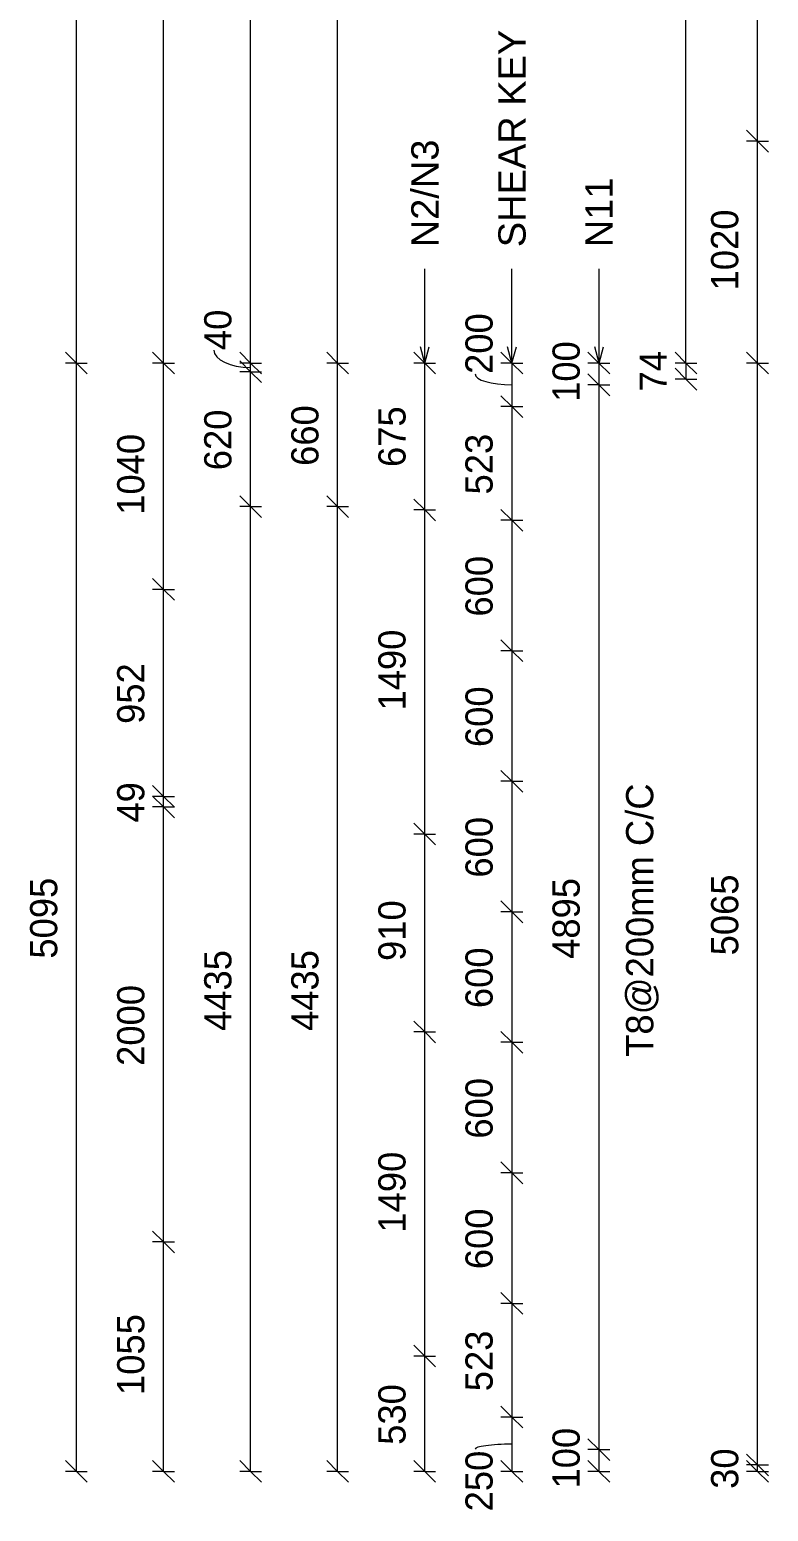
# Model space of a CAD drawing. Header units: millimetres. Extents: x -245 to 16264, y -2906 to 9309.
# Drawn here: x -245 to 3149, y -1579 to 5233 of the extents above; entities that cross this region are included whole.
import ezdxf

# ---------------------------------------------------------------- set-up
doc = ezdxf.new("R2010")
doc.units = ezdxf.units.MM
for name, color, linetype, lineweight in [('A-ANNO-DIMS', 211, 'Continuous', 9), ('A-ANNO-DIMS-50', 211, 'Continuous', 9), ('A-DETL-MBND', 5, 'Continuous', 18), ('G-ANNO-TEXT', 231, 'Continuous', 9)]:
    doc.layers.add(name, color=color, linetype=linetype, lineweight=lineweight)
doc.styles.add('Arial_1', font='arial.ttf', dxfattribs={"height": 125})
doc.styles.add('Nirmala UI Semilight', font='NirmalaS.ttf', dxfattribs={"height": 125})
doc.dimstyles.new('Arrow_Filled_-_2_5_NI_UI', dxfattribs={"dimscale": 304.8, "dimtxt": 130.920493, "dimasz": 0.328084, "dimexe": 0.164042, "dimexo": 0.0625, "dimgap": 0.164042, "dimtad": 1, "dimdec": 4, "dimzin": 0, "dimdsep": 46, "dimtxsty": 'Nirmala UI Semilight', "dimblk1": 'OBLIQUE', "dimblk2": 'OBLIQUE', "dimsah": 1, "dimcen": 0.09, "dimazin": 0, "dimtfac": 1, "dimtdec": 4, "dimtix": 1, "dimtmove": 1, "dimatfit": 3, "dimfxl": 0.164042, "dimfxlon": 1, "dimtvp": 1, "dimtolj": 1, "dimtzin": 0, "dimarcsym": 2})
doc.dimstyles.new('Arrow_Filled_-_2_5_NI_UI_1', dxfattribs={"dimscale": 304.8, "dimtxt": 130.920493, "dimasz": 0.328084, "dimexe": 0.164042, "dimexo": 0.0625, "dimgap": 0.164042, "dimtad": 1, "dimdec": 4, "dimzin": 0, "dimdsep": 46, "dimtxsty": 'Nirmala UI Semilight', "dimblk1": 'OBLIQUE', "dimblk2": 'OBLIQUE', "dimsah": 1, "dimcen": 0.09, "dimazin": 0, "dimtfac": 1, "dimtdec": 4, "dimtix": 1, "dimtmove": 0, "dimatfit": 3, "dimfxl": 0.164042, "dimfxlon": 1, "dimtvp": 1, "dimtolj": 1, "dimtzin": 0, "dimarcsym": 2})

# ---------------------------------------------------------------- blocks, each defined once
blk = doc.blocks.new('DIMBLOCK13-Elevation Front')
at = {"layer": 'A-ANNO-DIMS-50'}
for p, q in [((3098.8, -1365), (3048.8, -1315)), ((3098.8, -1395), (3048.8, -1345)), ((3098.8, -1365), (3048.8, -1365)), ((3098.8, -1395), (3048.8, -1395)), ((3098.8, -1395), (3098.8, -1365)), ((3098.8, -1365), (3148.8, -1415)), ((3098.8, -1365), (3148.8, -1365)), ((3098.8, -1395), (3148.8, -1445)), ((3098.8, -1395), (3148.8, -1395))]:
    blk.add_line(p, q, dxfattribs=at)
at = {"layer": 'A-ANNO-DIMS-50', "color": 0, "insert": (2885.7, -1475.2), "char_height": 125, "width": 228.516, "attachment_point": 1, "rotation": 90, "line_spacing_factor": 1.142579, "style": 'Nirmala UI Semilight'}
blk.add_mtext('30', dxfattribs=at)
blk = doc.blocks.new('_Oblique')
at = {"color": 0, "linetype": 'ByBlock', "lineweight": -2}
blk.add_line((-0.5, -0.5), (0.5, 0.5), dxfattribs=at)
blk = doc.blocks.new('DIMBLOCK14-Elevation Front')
at = {"layer": 'A-ANNO-DIMS-50'}
for p, q in [((3098.8, 3700), (3048.8, 3750)), ((3098.8, 3700), (3048.8, 3700)), ((3098.8, -1365), (3098.8, 3700)), ((3098.8, 3700), (3148.8, 3650)), ((3098.8, 3700), (3148.8, 3700)), ((3098.8, -1365), (3048.8, -1315)), ((3098.8, -1365), (3048.8, -1365)), ((3098.8, -1365), (3148.8, -1415)), ((3098.8, -1365), (3148.8, -1365))]:
    blk.add_line(p, q, dxfattribs=at)
at = {"layer": 'A-ANNO-DIMS-50', "color": 0, "insert": (2885.7, 977.1), "char_height": 125, "width": 457.032, "attachment_point": 1, "rotation": 90, "line_spacing_factor": 1.142579, "style": 'Nirmala UI Semilight'}
blk.add_mtext('5065', dxfattribs=at)
blk = doc.blocks.new('DIMBLOCK15-Elevation Front')
at = {"layer": 'A-ANNO-DIMS-50'}
for p, q in [((3098.8, 4720), (3048.8, 4770)), ((3098.8, 4720), (3048.8, 4720)), ((3098.8, 3700), (3098.8, 4720)), ((3098.8, 4720), (3148.8, 4670)), ((3098.8, 4720), (3148.8, 4720)), ((3098.8, 3700), (3048.8, 3750)), ((3098.8, 3700), (3048.8, 3700)), ((3098.8, 3700), (3148.8, 3650)), ((3098.8, 3700), (3148.8, 3700))]:
    blk.add_line(p, q, dxfattribs=at)
at = {"layer": 'A-ANNO-DIMS-50', "color": 0, "insert": (2885.7, 4033.9), "char_height": 125, "width": 422.754, "attachment_point": 1, "rotation": 90, "line_spacing_factor": 1.142579, "style": 'Nirmala UI Semilight'}
blk.add_mtext('1020', dxfattribs=at)
blk = doc.blocks.new('DIMBLOCK23-Elevation Front')
at = {"layer": 'A-ANNO-DIMS-50'}
for p, q in [((2770.3, 3700), (2720.3, 3750)), ((2770.3, 3700), (2720.3, 3700)), ((2770.3, 3700), (2770.3, 3626)), ((2770.3, 3700), (2820.3, 3650)), ((2770.3, 3700), (2820.3, 3700)), ((2770.3, 3626), (2720.3, 3676)), ((2770.3, 3626), (2720.3, 3626)), ((2770.3, 3626), (2820.3, 3576)), ((2770.3, 3626), (2820.3, 3626))]:
    blk.add_line(p, q, dxfattribs=at)
at = {"layer": 'A-ANNO-DIMS-50', "color": 0, "insert": (2557.2, 3569), "char_height": 125, "width": 225.659, "attachment_point": 1, "rotation": 90, "line_spacing_factor": 1.142579, "style": 'Nirmala UI Semilight'}
blk.add_mtext('74', dxfattribs=at)
blk = doc.blocks.new('DIMBLOCK24-Elevation Front')
at = {"layer": 'A-ANNO-DIMS-50'}
for p, q in [((2370.3, 3700), (2320.3, 3750)), ((2370.3, 3700), (2320.3, 3700)), ((2370.3, 3700), (2370.3, 3600)), ((2370.3, 3700), (2420.3, 3650)), ((2370.3, 3700), (2420.3, 3700)), ((2370.3, 3600), (2320.3, 3650)), ((2370.3, 3600), (2320.3, 3600)), ((2370.3, 3600), (2420.3, 3550)), ((2370.3, 3600), (2420.3, 3600))]:
    blk.add_line(p, q, dxfattribs=at)
at = {"layer": 'A-ANNO-DIMS-50', "color": 0, "insert": (2157.2, 3521.5), "char_height": 125, "width": 308.496, "attachment_point": 1, "rotation": 90, "line_spacing_factor": 1.142579, "style": 'Nirmala UI Semilight'}
blk.add_mtext('100', dxfattribs=at)
blk = doc.blocks.new('DIMBLOCK25-Elevation Front')
at = {"layer": 'A-ANNO-DIMS-50'}
for p, q in [((2370.3, 3600), (2320.3, 3650)), ((2370.3, 3600), (2320.3, 3600)), ((2370.3, 3600), (2370.3, -1295)), ((2370.3, 3600), (2420.3, 3550)), ((2370.3, 3600), (2420.3, 3600)), ((2370.3, -1295), (2320.3, -1245)), ((2370.3, -1295), (2320.3, -1295)), ((2370.3, -1295), (2420.3, -1345)), ((2370.3, -1295), (2420.3, -1295))]:
    blk.add_line(p, q, dxfattribs=at)
at = {"layer": 'A-ANNO-DIMS-50', "color": 0, "char_height": 125, "attachment_point": 1, "rotation": 90, "line_spacing_factor": 1.142579, "style": 'Nirmala UI Semilight'}
for s, insert, width in [('T8@200mm C/C', (2495.2, 511), 1539.625), ('4895', (2157.2, 960.9), 459.888)]:
    blk.add_mtext(s, dxfattribs=dict(at, insert=insert, width=width))
blk = doc.blocks.new('DIMBLOCK26-Elevation Front')
at = {"layer": 'A-ANNO-DIMS-50'}
for p, q in [((2370.3, -1295), (2320.3, -1245)), ((2370.3, -1295), (2320.3, -1295)), ((2370.3, -1395), (2320.3, -1345)), ((2370.3, -1295), (2370.3, -1395)), ((2370.3, -1295), (2420.3, -1345)), ((2370.3, -1295), (2420.3, -1295)), ((2370.3, -1395), (2320.3, -1395)), ((2370.3, -1395), (2420.3, -1445)), ((2370.3, -1395), (2420.3, -1395))]:
    blk.add_line(p, q, dxfattribs=at)
at = {"layer": 'A-ANNO-DIMS-50', "color": 0, "insert": (2157.2, -1473.5), "char_height": 125, "width": 308.496, "attachment_point": 1, "rotation": 90, "line_spacing_factor": 1.142579, "style": 'Nirmala UI Semilight'}
blk.add_mtext('100', dxfattribs=at)
blk = doc.blocks.new('DIMBLOCK27-Elevation Front')
at = {"layer": 'A-ANNO-DIMS-50'}
for p, q in [((1970.3, 3700), (1920.3, 3750)), ((1970.3, 3700), (1920.3, 3700)), ((1970.3, 3700), (1970.3, 3500)), ((1970.3, 3700), (2020.3, 3650)), ((1970.3, 3700), (2020.3, 3700)), ((1970.3, 3500), (1920.3, 3550)), ((1970.3, 3500), (1920.3, 3500)), ((1970.3, 3500), (2020.3, 3450)), ((1970.3, 3500), (2020.3, 3500))]:
    blk.add_line(p, q, dxfattribs=at)
blk.add_ellipse((1970.3, 3650), major_axis=(169, 0), ratio=0.295861, start_param=3.141593, end_param=4.712389, dxfattribs=at)
at = {"layer": 'A-ANNO-DIMS-50', "color": 0, "insert": (1757.2, 3650), "char_height": 125, "width": 342.774, "attachment_point": 1, "rotation": 90, "line_spacing_factor": 1.142579, "style": 'Nirmala UI Semilight'}
blk.add_mtext('200', dxfattribs=at)
blk = doc.blocks.new('DIMBLOCK28-Elevation Front')
at = {"layer": 'A-ANNO-DIMS-50'}
for p, q in [((1970.3, 3500), (1920.3, 3550)), ((1970.3, 3500), (1920.3, 3500)), ((1970.3, 3500), (1970.3, 2977.5)), ((1970.3, 3500), (2020.3, 3450)), ((1970.3, 3500), (2020.3, 3500)), ((1970.3, 2977.5), (1920.3, 3027.5)), ((1970.3, 2977.5), (1920.3, 2977.5)), ((1970.3, 2977.5), (2020.3, 2927.5)), ((1970.3, 2977.5), (2020.3, 2977.5))]:
    blk.add_line(p, q, dxfattribs=at)
at = {"layer": 'A-ANNO-DIMS-50', "color": 0, "insert": (1757.2, 3095.9), "char_height": 125, "width": 342.774, "attachment_point": 1, "rotation": 90, "line_spacing_factor": 1.142579, "style": 'Nirmala UI Semilight'}
blk.add_mtext('523', dxfattribs=at)
blk = doc.blocks.new('DIMBLOCK29-Elevation Front')
at = {"layer": 'A-ANNO-DIMS-50'}
for p, q in [((1970.3, 2977.5), (1920.3, 3027.5)), ((1970.3, 2977.5), (1920.3, 2977.5)), ((1970.3, 2977.5), (1970.3, 2377.5)), ((1970.3, 2977.5), (2020.3, 2927.5)), ((1970.3, 2977.5), (2020.3, 2977.5)), ((1970.3, 2377.5), (1920.3, 2427.5)), ((1970.3, 2377.5), (1920.3, 2377.5)), ((1970.3, 2377.5), (2020.3, 2327.5)), ((1970.3, 2377.5), (2020.3, 2377.5))]:
    blk.add_line(p, q, dxfattribs=at)
at = {"layer": 'A-ANNO-DIMS-50', "color": 0, "insert": (1757.2, 2534.7), "char_height": 125, "width": 342.774, "attachment_point": 1, "rotation": 90, "line_spacing_factor": 1.142579, "style": 'Nirmala UI Semilight'}
blk.add_mtext('600', dxfattribs=at)
blk = doc.blocks.new('DIMBLOCK30-Elevation Front')
at = {"layer": 'A-ANNO-DIMS-50'}
for p, q in [((1970.3, 2377.5), (1920.3, 2427.5)), ((1970.3, 2377.5), (1920.3, 2377.5)), ((1970.3, 2377.5), (1970.3, 1777.5)), ((1970.3, 2377.5), (2020.3, 2327.5)), ((1970.3, 2377.5), (2020.3, 2377.5)), ((1970.3, 1777.5), (1920.3, 1827.5)), ((1970.3, 1777.5), (1920.3, 1777.5)), ((1970.3, 1777.5), (2020.3, 1727.5)), ((1970.3, 1777.5), (2020.3, 1777.5))]:
    blk.add_line(p, q, dxfattribs=at)
at = {"layer": 'A-ANNO-DIMS-50', "color": 0, "insert": (1757.2, 1934.7), "char_height": 125, "width": 342.774, "attachment_point": 1, "rotation": 90, "line_spacing_factor": 1.142579, "style": 'Nirmala UI Semilight'}
blk.add_mtext('600', dxfattribs=at)
blk = doc.blocks.new('DIMBLOCK31-Elevation Front')
at = {"layer": 'A-ANNO-DIMS-50'}
for p, q in [((1970.3, 1777.5), (1920.3, 1827.5)), ((1970.3, 1777.5), (1920.3, 1777.5)), ((1970.3, 1777.5), (1970.3, 1177.5)), ((1970.3, 1777.5), (2020.3, 1727.5)), ((1970.3, 1777.5), (2020.3, 1777.5)), ((1970.3, 1177.5), (1920.3, 1227.5)), ((1970.3, 1177.5), (1920.3, 1177.5)), ((1970.3, 1177.5), (2020.3, 1127.5)), ((1970.3, 1177.5), (2020.3, 1177.5))]:
    blk.add_line(p, q, dxfattribs=at)
at = {"layer": 'A-ANNO-DIMS-50', "color": 0, "insert": (1757.2, 1334.7), "char_height": 125, "width": 342.774, "attachment_point": 1, "rotation": 90, "line_spacing_factor": 1.142579, "style": 'Nirmala UI Semilight'}
blk.add_mtext('600', dxfattribs=at)
blk = doc.blocks.new('DIMBLOCK32-Elevation Front')
at = {"layer": 'A-ANNO-DIMS-50'}
for p, q in [((1970.3, 1177.5), (1920.3, 1227.5)), ((1970.3, 1177.5), (1920.3, 1177.5)), ((1970.3, 1177.5), (1970.3, 577.5)), ((1970.3, 1177.5), (2020.3, 1127.5)), ((1970.3, 1177.5), (2020.3, 1177.5)), ((1970.3, 577.5), (1920.3, 627.5)), ((1970.3, 577.5), (1920.3, 577.5)), ((1970.3, 577.5), (2020.3, 527.5)), ((1970.3, 577.5), (2020.3, 577.5))]:
    blk.add_line(p, q, dxfattribs=at)
at = {"layer": 'A-ANNO-DIMS-50', "color": 0, "insert": (1757.2, 734.7), "char_height": 125, "width": 342.774, "attachment_point": 1, "rotation": 90, "line_spacing_factor": 1.142579, "style": 'Nirmala UI Semilight'}
blk.add_mtext('600', dxfattribs=at)
blk = doc.blocks.new('DIMBLOCK33-Elevation Front')
at = {"layer": 'A-ANNO-DIMS-50'}
for p, q in [((1970.3, 577.5), (1920.3, 627.5)), ((1970.3, 577.5), (1920.3, 577.5)), ((1970.3, 577.5), (1970.3, -22.5)), ((1970.3, 577.5), (2020.3, 527.5)), ((1970.3, 577.5), (2020.3, 577.5)), ((1970.3, -22.5), (1920.3, 27.5)), ((1970.3, -22.5), (1920.3, -22.5)), ((1970.3, -22.5), (2020.3, -72.5)), ((1970.3, -22.5), (2020.3, -22.5))]:
    blk.add_line(p, q, dxfattribs=at)
at = {"layer": 'A-ANNO-DIMS-50', "color": 0, "insert": (1757.2, 134.7), "char_height": 125, "width": 342.774, "attachment_point": 1, "rotation": 90, "line_spacing_factor": 1.142579, "style": 'Nirmala UI Semilight'}
blk.add_mtext('600', dxfattribs=at)
blk = doc.blocks.new('DIMBLOCK34-Elevation Front')
at = {"layer": 'A-ANNO-DIMS-50'}
for p, q in [((1970.3, -22.5), (1920.3, 27.5)), ((1970.3, -22.5), (1920.3, -22.5)), ((1970.3, -22.5), (1970.3, -622.5)), ((1970.3, -22.5), (2020.3, -72.5)), ((1970.3, -22.5), (2020.3, -22.5)), ((1970.3, -622.5), (1920.3, -572.5)), ((1970.3, -622.5), (1920.3, -622.5)), ((1970.3, -622.5), (2020.3, -672.5)), ((1970.3, -622.5), (2020.3, -622.5))]:
    blk.add_line(p, q, dxfattribs=at)
at = {"layer": 'A-ANNO-DIMS-50', "color": 0, "insert": (1757.2, -465.3), "char_height": 125, "width": 342.774, "attachment_point": 1, "rotation": 90, "line_spacing_factor": 1.142579, "style": 'Nirmala UI Semilight'}
blk.add_mtext('600', dxfattribs=at)
blk = doc.blocks.new('DIMBLOCK35-Elevation Front')
at = {"layer": 'A-ANNO-DIMS-50'}
for p, q in [((1970.3, -622.5), (1920.3, -572.5)), ((1970.3, -622.5), (1920.3, -622.5)), ((1970.3, -622.5), (1970.3, -1145)), ((1970.3, -622.5), (2020.3, -672.5)), ((1970.3, -622.5), (2020.3, -622.5)), ((1970.3, -1145), (1920.3, -1095)), ((1970.3, -1145), (1920.3, -1145)), ((1970.3, -1145), (2020.3, -1195)), ((1970.3, -1145), (2020.3, -1145))]:
    blk.add_line(p, q, dxfattribs=at)
at = {"layer": 'A-ANNO-DIMS-50', "color": 0, "insert": (1757.2, -1026.6), "char_height": 125, "width": 342.774, "attachment_point": 1, "rotation": 90, "line_spacing_factor": 1.142579, "style": 'Nirmala UI Semilight'}
blk.add_mtext('523', dxfattribs=at)
blk = doc.blocks.new('DIMBLOCK36-Elevation Front')
at = {"layer": 'A-ANNO-DIMS-50'}
for p, q in [((1970.3, -1145), (1920.3, -1095)), ((1970.3, -1145), (1920.3, -1145)), ((1970.3, -1145), (1970.3, -1395)), ((1970.3, -1145), (2020.3, -1195)), ((1970.3, -1145), (2020.3, -1145)), ((1970.3, -1395), (1920.3, -1345)), ((1970.3, -1395), (1920.3, -1395)), ((1970.3, -1395), (2020.3, -1445)), ((1970.3, -1395), (2020.3, -1395))]:
    blk.add_line(p, q, dxfattribs=at)
blk.add_ellipse((1970.3, -1293), major_axis=(169, 0), ratio=0.136256, start_param=1.570796, end_param=3.141593, dxfattribs=at)
at = {"layer": 'A-ANNO-DIMS-50', "color": 0, "insert": (1757.2, -1578.7), "char_height": 125, "width": 342.774, "attachment_point": 1, "rotation": 90, "line_spacing_factor": 1.142579, "style": 'Nirmala UI Semilight'}
blk.add_mtext('250', dxfattribs=at)
blk = doc.blocks.new('DIMBLOCK45-Elevation Front')
at = {"layer": 'A-ANNO-DIMS-50'}
for p, q in [((1570.3, -865), (1520.3, -815)), ((1570.3, -865), (1520.3, -865)), ((1570.3, -1395), (1570.3, -865)), ((1570.3, -865), (1620.3, -915)), ((1570.3, -865), (1620.3, -865)), ((1570.3, -1395), (1520.3, -1345)), ((1570.3, -1395), (1520.3, -1395)), ((1570.3, -1395), (1620.3, -1445)), ((1570.3, -1395), (1620.3, -1395))]:
    blk.add_line(p, q, dxfattribs=at)
at = {"layer": 'A-ANNO-DIMS-50', "color": 0, "insert": (1357.2, -1272.8), "char_height": 125, "width": 342.774, "attachment_point": 1, "rotation": 90, "line_spacing_factor": 1.142579, "style": 'Nirmala UI Semilight'}
blk.add_mtext('530', dxfattribs=at)
blk = doc.blocks.new('DIMBLOCK46-Elevation Front')
at = {"layer": 'A-ANNO-DIMS-50'}
for p, q in [((1570.3, 625), (1520.3, 675)), ((1570.3, 625), (1520.3, 625)), ((1570.3, -865), (1570.3, 625)), ((1570.3, 625), (1620.3, 575)), ((1570.3, 625), (1620.3, 625)), ((1570.3, -865), (1520.3, -815)), ((1570.3, -865), (1520.3, -865)), ((1570.3, -865), (1620.3, -915)), ((1570.3, -865), (1620.3, -865))]:
    blk.add_line(p, q, dxfattribs=at)
at = {"layer": 'A-ANNO-DIMS-50', "color": 0, "insert": (1357.2, -297.3), "char_height": 125, "width": 425.611, "attachment_point": 1, "rotation": 90, "line_spacing_factor": 1.142579, "style": 'Nirmala UI Semilight'}
blk.add_mtext('1490', dxfattribs=at)
blk = doc.blocks.new('DIMBLOCK47-Elevation Front')
at = {"layer": 'A-ANNO-DIMS-50'}
for p, q in [((1570.3, 1535), (1520.3, 1585)), ((1570.3, 1535), (1520.3, 1535)), ((1570.3, 625), (1570.3, 1535)), ((1570.3, 1535), (1620.3, 1485)), ((1570.3, 1535), (1620.3, 1535)), ((1570.3, 625), (1520.3, 675)), ((1570.3, 625), (1520.3, 625)), ((1570.3, 625), (1620.3, 575)), ((1570.3, 625), (1620.3, 625))]:
    blk.add_line(p, q, dxfattribs=at)
at = {"layer": 'A-ANNO-DIMS-50', "color": 0, "insert": (1357.2, 951.5), "char_height": 125, "width": 308.496, "attachment_point": 1, "rotation": 90, "line_spacing_factor": 1.142579, "style": 'Nirmala UI Semilight'}
blk.add_mtext('910', dxfattribs=at)
blk = doc.blocks.new('DIMBLOCK48-Elevation Front')
at = {"layer": 'A-ANNO-DIMS-50'}
for p, q in [((1570.3, 3025), (1520.3, 3075)), ((1570.3, 3025), (1520.3, 3025)), ((1570.3, 1535), (1570.3, 3025)), ((1570.3, 3025), (1620.3, 2975)), ((1570.3, 3025), (1620.3, 3025)), ((1570.3, 1535), (1520.3, 1585)), ((1570.3, 1535), (1520.3, 1535)), ((1570.3, 1535), (1620.3, 1485)), ((1570.3, 1535), (1620.3, 1535))]:
    blk.add_line(p, q, dxfattribs=at)
at = {"layer": 'A-ANNO-DIMS-50', "color": 0, "insert": (1357.2, 2102.7), "char_height": 125, "width": 425.611, "attachment_point": 1, "rotation": 90, "line_spacing_factor": 1.142579, "style": 'Nirmala UI Semilight'}
blk.add_mtext('1490', dxfattribs=at)
blk = doc.blocks.new('DIMBLOCK49-Elevation Front')
at = {"layer": 'A-ANNO-DIMS-50'}
for p, q in [((1570.3, 3700), (1520.3, 3750)), ((1570.3, 3700), (1520.3, 3700)), ((1570.3, 3025), (1570.3, 3700)), ((1570.3, 3700), (1620.3, 3650)), ((1570.3, 3700), (1620.3, 3700)), ((1570.3, 3025), (1520.3, 3075)), ((1570.3, 3025), (1520.3, 3025)), ((1570.3, 3025), (1620.3, 2975)), ((1570.3, 3025), (1620.3, 3025))]:
    blk.add_line(p, q, dxfattribs=at)
at = {"layer": 'A-ANNO-DIMS-50', "color": 0, "insert": (1357.2, 3222.1), "char_height": 125, "width": 337.061, "attachment_point": 1, "rotation": 90, "line_spacing_factor": 1.142579, "style": 'Nirmala UI Semilight'}
blk.add_mtext('675', dxfattribs=at)
blk = doc.blocks.new('DIMBLOCK52-Elevation Front')
at = {"layer": 'A-ANNO-DIMS-50'}
for p, q in [((770.3, 3040), (720.3, 3090)), ((770.3, 3040), (720.3, 3040)), ((770.3, -1395), (770.3, 3040)), ((770.3, 3040), (820.3, 2990)), ((770.3, 3040), (820.3, 3040)), ((770.3, -1395), (720.3, -1345)), ((770.3, -1395), (720.3, -1395)), ((770.3, -1395), (820.3, -1445)), ((770.3, -1395), (820.3, -1395))]:
    blk.add_line(p, q, dxfattribs=at)
at = {"layer": 'A-ANNO-DIMS-50', "color": 0, "insert": (557.2, 629.7), "char_height": 125, "width": 462.744, "attachment_point": 1, "rotation": 90, "line_spacing_factor": 1.142579, "style": 'Nirmala UI Semilight'}
blk.add_mtext('4435', dxfattribs=at)
blk = doc.blocks.new('DIMBLOCK53-Elevation Front')
at = {"layer": 'A-ANNO-DIMS-50'}
for p, q in [((770.3, 3660), (720.3, 3710)), ((770.3, 3660), (720.3, 3660)), ((770.3, 3040), (770.3, 3660)), ((770.3, 3660), (820.3, 3610)), ((770.3, 3660), (820.3, 3660)), ((770.3, 3040), (720.3, 3090)), ((770.3, 3040), (720.3, 3040)), ((770.3, 3040), (820.3, 2990)), ((770.3, 3040), (820.3, 3040))]:
    blk.add_line(p, q, dxfattribs=at)
at = {"layer": 'A-ANNO-DIMS-50', "color": 0, "insert": (557.2, 3207.2), "char_height": 125, "width": 342.774, "attachment_point": 1, "rotation": 90, "line_spacing_factor": 1.142579, "style": 'Nirmala UI Semilight'}
blk.add_mtext('620', dxfattribs=at)
blk = doc.blocks.new('DIMBLOCK54-Elevation Front')
at = {"layer": 'A-ANNO-DIMS-50'}
for p, q in [((770.3, 3700), (720.3, 3750)), ((770.3, 3660), (720.3, 3710)), ((770.3, 3700), (720.3, 3700)), ((770.3, 3660), (770.3, 3700)), ((770.3, 3700), (820.3, 3650)), ((770.3, 3700), (820.3, 3700)), ((770.3, 3660), (720.3, 3660)), ((770.3, 3660), (820.3, 3610)), ((770.3, 3660), (820.3, 3660))]:
    blk.add_line(p, q, dxfattribs=at)
blk.add_ellipse((770.3, 3759.6), major_axis=(169, 0), ratio=0.470981, start_param=3.141593, end_param=4.712389, dxfattribs=at)
at = {"layer": 'A-ANNO-DIMS-50', "color": 0, "insert": (557.2, 3759.6), "char_height": 125, "width": 231.372, "attachment_point": 1, "rotation": 90, "line_spacing_factor": 1.142579, "style": 'Nirmala UI Semilight'}
blk.add_mtext('40', dxfattribs=at)
blk = doc.blocks.new('DIMBLOCK60-Elevation Front')
at = {"layer": 'A-ANNO-DIMS-50'}
for p, q in [((370.3, -340.4), (320.3, -290.4)), ((370.3, -340.4), (320.3, -340.4)), ((370.3, -1395), (370.3, -340.4)), ((370.3, -340.4), (420.3, -390.4)), ((370.3, -340.4), (420.3, -340.4)), ((370.3, -1395), (320.3, -1345)), ((370.3, -1395), (320.3, -1395)), ((370.3, -1395), (420.3, -1445)), ((370.3, -1395), (420.3, -1395))]:
    blk.add_line(p, q, dxfattribs=at)
at = {"layer": 'A-ANNO-DIMS-50', "color": 0, "insert": (157.2, -1043.8), "char_height": 125, "width": 422.754, "attachment_point": 1, "rotation": 90, "line_spacing_factor": 1.142579, "style": 'Nirmala UI Semilight'}
blk.add_mtext('1055', dxfattribs=at)
blk = doc.blocks.new('DIMBLOCK61-Elevation Front')
at = {"layer": 'A-ANNO-DIMS-50'}
for p, q in [((370.3, 1659.6), (320.3, 1709.6)), ((370.3, 1659.6), (320.3, 1659.6)), ((370.3, -340.4), (370.3, 1659.6)), ((370.3, 1659.6), (420.3, 1609.6)), ((370.3, 1659.6), (420.3, 1659.6)), ((370.3, -340.4), (320.3, -290.4)), ((370.3, -340.4), (320.3, -340.4)), ((370.3, -340.4), (420.3, -390.4)), ((370.3, -340.4), (420.3, -340.4))]:
    blk.add_line(p, q, dxfattribs=at)
at = {"layer": 'A-ANNO-DIMS-50', "color": 0, "insert": (157.2, 469.2), "char_height": 125, "width": 457.032, "attachment_point": 1, "rotation": 90, "line_spacing_factor": 1.142579, "style": 'Nirmala UI Semilight'}
blk.add_mtext('2000', dxfattribs=at)
blk = doc.blocks.new('DIMBLOCK62-Elevation Front')
at = {"layer": 'A-ANNO-DIMS-50'}
for p, q in [((370.3, 1708.1), (320.3, 1758.1)), ((370.3, 1659.6), (320.3, 1709.6)), ((370.3, 1708.1), (320.3, 1708.1)), ((370.3, 1659.6), (370.3, 1708.1)), ((370.3, 1708.1), (420.3, 1658.1)), ((370.3, 1708.1), (420.3, 1708.1)), ((370.3, 1659.6), (320.3, 1659.6)), ((370.3, 1659.6), (420.3, 1609.6)), ((370.3, 1659.6), (420.3, 1659.6))]:
    blk.add_line(p, q, dxfattribs=at)
at = {"layer": 'A-ANNO-DIMS-50', "color": 0, "insert": (157.2, 1587.5), "char_height": 125, "width": 231.372, "attachment_point": 1, "rotation": 90, "line_spacing_factor": 1.142579, "style": 'Nirmala UI Semilight'}
blk.add_mtext('49', dxfattribs=at)
blk = doc.blocks.new('DIMBLOCK63-Elevation Front')
at = {"layer": 'A-ANNO-DIMS-50'}
for p, q in [((370.3, 2659.6), (320.3, 2709.6)), ((370.3, 2659.6), (320.3, 2659.6)), ((370.3, 1708.1), (370.3, 2659.6)), ((370.3, 2659.6), (420.3, 2609.6)), ((370.3, 2659.6), (420.3, 2659.6)), ((370.3, 1708.1), (320.3, 1758.1)), ((370.3, 1708.1), (320.3, 1708.1)), ((370.3, 1708.1), (420.3, 1658.1)), ((370.3, 1708.1), (420.3, 1708.1))]:
    blk.add_line(p, q, dxfattribs=at)
at = {"layer": 'A-ANNO-DIMS-50', "color": 0, "insert": (157.2, 2041.1), "char_height": 125, "width": 342.774, "attachment_point": 1, "rotation": 90, "line_spacing_factor": 1.142579, "style": 'Nirmala UI Semilight'}
blk.add_mtext('952', dxfattribs=at)
blk = doc.blocks.new('DIMBLOCK64-Elevation Front')
at = {"layer": 'A-ANNO-DIMS-50'}
for p, q in [((370.3, 3700), (320.3, 3750)), ((370.3, 3700), (320.3, 3700)), ((370.3, 2659.6), (370.3, 3700)), ((370.3, 3700), (420.3, 3650)), ((370.3, 3700), (420.3, 3700)), ((370.3, 2659.6), (320.3, 2709.6)), ((370.3, 2659.6), (320.3, 2659.6)), ((370.3, 2659.6), (420.3, 2609.6)), ((370.3, 2659.6), (420.3, 2659.6))]:
    blk.add_line(p, q, dxfattribs=at)
at = {"layer": 'A-ANNO-DIMS-50', "color": 0, "insert": (157.2, 3002.5), "char_height": 125, "width": 425.611, "attachment_point": 1, "rotation": 90, "line_spacing_factor": 1.142579, "style": 'Nirmala UI Semilight'}
blk.add_mtext('1040', dxfattribs=at)
blk = doc.blocks.new('DIMBLOCK68-Elevation Front')
at = {"layer": 'A-ANNO-DIMS-50'}
for p, q in [((-29.7, 3700), (-79.7, 3750)), ((-29.7, 3700), (-79.7, 3700)), ((-29.7, -1395), (-29.7, 3700)), ((-29.7, 3700), (20.3, 3650)), ((-29.7, 3700), (20.3, 3700)), ((-29.7, -1395), (-79.7, -1345)), ((-29.7, -1395), (-79.7, -1395)), ((-29.7, -1395), (20.3, -1445)), ((-29.7, -1395), (20.3, -1395))]:
    blk.add_line(p, q, dxfattribs=at)
at = {"layer": 'A-ANNO-DIMS-50', "color": 0, "insert": (-242.8, 962.1), "char_height": 125, "width": 457.032, "attachment_point": 1, "rotation": 90, "line_spacing_factor": 1.142579, "style": 'Nirmala UI Semilight'}
blk.add_mtext('5095', dxfattribs=at)
blk = doc.blocks.new('DIMBLOCK79-Elevation Front')
at = {"layer": 'A-ANNO-DIMS-50'}
for p, q in [((1170.3, 3040), (1120.3, 3090)), ((1170.3, 3040), (1120.3, 3040)), ((1170.3, -1395), (1170.3, 3040)), ((1170.3, 3040), (1220.3, 2990)), ((1170.3, 3040), (1220.3, 3040)), ((1170.3, -1395), (1120.3, -1345)), ((1170.3, -1395), (1120.3, -1395)), ((1170.3, -1395), (1220.3, -1445)), ((1170.3, -1395), (1220.3, -1395))]:
    blk.add_line(p, q, dxfattribs=at)
at = {"layer": 'A-ANNO-DIMS-50', "color": 0, "insert": (957.2, 629.7), "char_height": 125, "width": 462.744, "attachment_point": 1, "rotation": 90, "line_spacing_factor": 1.142579, "style": 'Nirmala UI Semilight'}
blk.add_mtext('4435', dxfattribs=at)
blk = doc.blocks.new('DIMBLOCK80-Elevation Front')
at = {"layer": 'A-ANNO-DIMS-50'}
for p, q in [((1170.3, 3700), (1120.3, 3750)), ((1170.3, 3700), (1120.3, 3700)), ((1170.3, 3040), (1170.3, 3700)), ((1170.3, 3700), (1220.3, 3650)), ((1170.3, 3700), (1220.3, 3700)), ((1170.3, 3040), (1120.3, 3090)), ((1170.3, 3040), (1120.3, 3040)), ((1170.3, 3040), (1220.3, 2990)), ((1170.3, 3040), (1220.3, 3040))]:
    blk.add_line(p, q, dxfattribs=at)
at = {"layer": 'A-ANNO-DIMS-50', "color": 0, "insert": (957.2, 3227.2), "char_height": 125, "width": 342.774, "attachment_point": 1, "rotation": 90, "line_spacing_factor": 1.142579, "style": 'Nirmala UI Semilight'}
blk.add_mtext('660', dxfattribs=at)

msp = doc.modelspace()

# ---------------------------------------------------------------- linework, layer by layer
at = {"layer": 'A-DETL-MBND'}
for p, q in [((-29.72139, 3700), (-29.72139, 9094.08945)), ((370.27861, 3700), (370.27861, 8294.08945)), ((770.27861, 3700), (770.27861, 7894.08945)), ((1170.27861, 3700), (1170.27861, 7894.08945)), ((2770.27861, 3700), (2770.27861, 6694.08945)), ((3098.7887, 4720), (3098.7887, 5352.77121))]:
    msp.add_line(p, q, dxfattribs=at)
at = {"layer": 'G-ANNO-TEXT', "color": 250}
for p, q in [((1571.09159, 3699.79135), (1571.09159, 4132.42541)), ((1971.09159, 3699.79135), (1971.09159, 4132.42541)), ((2371.09159, 3699.79135), (2371.09159, 4132.42541)), ((1571.09159, 3699.79135), (1550.9954, 3774.79135)), ((1571.09159, 3699.79135), (1591.18778, 3774.79135)), ((1971.09159, 3699.79135), (1950.9954, 3774.79135)), ((1971.09159, 3699.79135), (1991.18778, 3774.79135)), ((2371.09159, 3699.79135), (2350.9954, 3774.79135)), ((2371.09159, 3699.79135), (2391.18778, 3774.79135))]:
    msp.add_line(p, q, dxfattribs=at)

# ---------------------------------------------------------------- texts
at = {"layer": 'G-ANNO-TEXT', "color": 7, "char_height": 125, "attachment_point": 1, "rotation": 90, "style": 'Arial_1'}
for s, insert, width in [('SHEAR KEY', (1908.59159, 4232.42541), 1206.5396875), ('N2/N3', (1508.59159, 4232.42541), 597.2571875), ('N11', (2308.59159, 4232.42541), 384.81)]:
    msp.add_mtext(s, dxfattribs=dict(at, insert=insert, width=width))

# ---------------------------------------------------------------- dimensions: what is measured, and where the dimension line sits
at = {"layer": 'A-ANNO-DIMS'}
for base, p1, p2, override, picture, middle in [((3098.7887, 4720), (3148.7887, 3700), (3148.7887, 4720), {"dimpost": '<>', "dimfxl": 1020}, 'DIMBLOCK15-Elevation Front', (2983.84797, 4210)), ((2370.27861, 3600), (2420.27861, 3700), (2420.27861, 3600), {"dimpost": '<>', "dimfxl": 100}, 'DIMBLOCK24-Elevation Front', (2255.33789, 3650)), ((-29.72139, 3700), (20.27861, -1395), (20.27861, 3700), {"dimpost": '<>', "dimfxl": 5095}, 'DIMBLOCK68-Elevation Front', (-144.35702, 1152.5)), ((370.278614, 3700), (420.278614, 2659.647248), (420.278614, 3700), {"dimpost": '<>', "dimfxl": 1040.352752}, 'DIMBLOCK64-Elevation Front', (255.337889, 3179.823624)), ((1170.27861, 3700), (1220.27861, 3040), (1220.27861, 3700), {"dimpost": '<>', "dimfxl": 660}, 'DIMBLOCK80-Elevation Front', (1055.64298, 3370)), ((1570.27861, 3700), (1620.27861, 3025), (1620.27861, 3700), {"dimpost": '<>', "dimfxl": 675}, 'DIMBLOCK49-Elevation Front', (1455.64298, 3362.5)), ((2770.27861, 3626), (2820.27861, 3700), (2820.27861, 3626), {"dimpost": '<>', "dimfxl": 74}, 'DIMBLOCK23-Elevation Front', (2657.77861, 3663)), ((3098.7887, 3700), (3148.7887, -1365), (3148.7887, 3700), {"dimpost": '<>', "dimfxl": 5065}, 'DIMBLOCK14-Elevation Front', (2984.15306, 1167.5)), ((770.27861, 3660), (820.27861, 3040), (820.27861, 3660), {"dimpost": '<>', "dimfxl": 620}, 'DIMBLOCK53-Elevation Front', (655.64298, 3350)), ((1970.27861, 2977.5), (2020.27861, 3500), (2020.27861, 2977.5), {"dimpost": '<>', "dimfxl": 522.5}, 'DIMBLOCK28-Elevation Front', (1855.68656, 3238.75)), ((770.27861, 3040), (820.27861, -1395), (820.27861, 3040), {"dimpost": '<>', "dimfxl": 4435}, 'DIMBLOCK52-Elevation Front', (655.64298, 822.5)), ((1170.27861, 3040), (1220.27861, -1395), (1220.27861, 3040), {"dimpost": '<>', "dimfxl": 4435}, 'DIMBLOCK79-Elevation Front', (1055.64298, 822.5)), ((1570.27861, 3025), (1620.27861, 1535), (1620.27861, 3025), {"dimpost": '<>', "dimfxl": 1490}, 'DIMBLOCK48-Elevation Front', (1455.2943, 2280)), ((1970.27861, 2377.5), (2020.27861, 2977.5), (2020.27861, 2377.5), {"dimpost": '<>', "dimfxl": 600}, 'DIMBLOCK29-Elevation Front', (1855.64298, 2677.5)), ((370.27861, 2659.64725), (420.27861, 1708.12044), (420.27861, 2659.64725), {"dimpost": '<>', "dimfxl": 951.526807}, 'DIMBLOCK63-Elevation Front', (255.64298, 2183.88384)), ((1970.27861, 1777.5), (2020.27861, 2377.5), (2020.27861, 1777.5), {"dimpost": '<>', "dimfxl": 600}, 'DIMBLOCK30-Elevation Front', (1855.64298, 2077.5)), ((370.27861, 1708.12044), (420.27861, 1659.59764), (420.27861, 1708.12044), {"dimpost": '<>', "dimfxl": 48.522802}, 'DIMBLOCK62-Elevation Front', (255.64298, 1683.85904)), ((1970.27861, 1177.5), (2020.27861, 1777.5), (2020.27861, 1177.5), {"dimpost": '<>', "dimfxl": 600}, 'DIMBLOCK31-Elevation Front', (1855.64298, 1477.5)), ((370.27861, 1659.59764), (420.27861, -340.35275), (420.27861, 1659.59764), {"dimpost": '<>', "dimfxl": 1999.950391}, 'DIMBLOCK61-Elevation Front', (255.68656, 659.62244)), ((1570.27861, 1535), (1620.27861, 625), (1620.27861, 1535), {"dimpost": '<>', "dimfxl": 910}, 'DIMBLOCK47-Elevation Front', (1455.2943, 1080)), ((1970.27861, 577.5), (2020.27861, 1177.5), (2020.27861, 577.5), {"dimpost": '<>', "dimfxl": 600}, 'DIMBLOCK32-Elevation Front', (1855.64298, 877.5)), ((1570.27861, 625), (1620.27861, -865), (1620.27861, 625), {"dimpost": '<>', "dimfxl": 1490}, 'DIMBLOCK46-Elevation Front', (1455.2943, -120)), ((1970.27861, -22.5), (2020.27861, 577.5), (2020.27861, -22.5), {"dimpost": '<>', "dimfxl": 600}, 'DIMBLOCK33-Elevation Front', (1855.64298, 277.5)), ((1970.27861, -622.5), (2020.27861, -22.5), (2020.27861, -622.5), {"dimpost": '<>', "dimfxl": 600}, 'DIMBLOCK34-Elevation Front', (1855.64298, -322.5)), ((370.278614, -340.352752), (420.278614, -1395), (420.278614, -340.352752), {"dimpost": '<>', "dimfxl": 1054.647248}, 'DIMBLOCK60-Elevation Front', (255.337889, -867.676376)), ((1970.27861, -1145), (2020.27861, -622.5), (2020.27861, -1145), {"dimpost": '<>', "dimfxl": 522.5}, 'DIMBLOCK35-Elevation Front', (1855.64298, -883.75)), ((1570.27861, -865), (1620.27861, -1395), (1620.27861, -865), {"dimpost": '<>', "dimfxl": 530}, 'DIMBLOCK45-Elevation Front', (1455.64298, -1130)), ((2370.27861, -1395), (2420.27861, -1295), (2420.27861, -1395), {"dimpost": '<>', "dimfxl": 100}, 'DIMBLOCK26-Elevation Front', (2255.33789, -1345)), ((3098.7887, -1365), (3148.7887, -1395), (3148.7887, -1365), {"dimpost": '<>', "dimfxl": 30}, 'DIMBLOCK13-Elevation Front', (2984.15306, -1380))]:
    dim = msp.add_linear_dim(base=base, p1=p1, p2=p2, angle=90, dimstyle='Arrow_Filled_-_2_5_NI_UI_1', override=override, dxfattribs=at)
    dim.commit()
    dim.dimension.update_dxf_attribs({"geometry": picture, "text_midpoint": middle})
for base, p1, p2, override, picture, middle in [((770.27861, 3700), (820.27861, 3660), (820.27861, 3700), {"dimpost": '<>', "dimfxl": 40}, 'DIMBLOCK54-Elevation Front', (640.52599, 3875.29061)), ((1970.27861, 3500), (2020.27861, 3700), (2020.27861, 3500), {"dimpost": '<>', "dimfxl": 200}, 'DIMBLOCK27-Elevation Front', (1840.52599, 3821.39291)), ((1970.27861, -1395), (2020.27861, -1145), (2020.27861, -1395), {"dimpost": '<>', "dimfxl": 250}, 'DIMBLOCK36-Elevation Front', (1840.52599, -1407.28761))]:
    dim = msp.add_linear_dim(base=base, p1=p1, p2=p2, angle=90, dimstyle='Arrow_Filled_-_2_5_NI_UI', override=override, dxfattribs=at)
    dim.commit()
    dim.dimension.update_dxf_attribs({"geometry": picture, "text_midpoint": middle, "dimtype": 160, "text_rotation": 90})
dim = msp.add_linear_dim(base=(2370.27861, -1295), p1=(2420.27861, 3600), p2=(2420.27861, -1295), angle=90, text='<>\\XT8@200mm C/C', dimstyle='Arrow_Filled_-_2_5_NI_UI_1', override={"dimpost": '<>', "dimfxl": 4895}, dxfattribs=at)
dim.commit()
dim.dimension.update_dxf_attribs({"geometry": 'DIMBLOCK25-Elevation Front', "text_midpoint": (2370.27861, 1152.5)})

doc.saveas('drawing.dxf')
